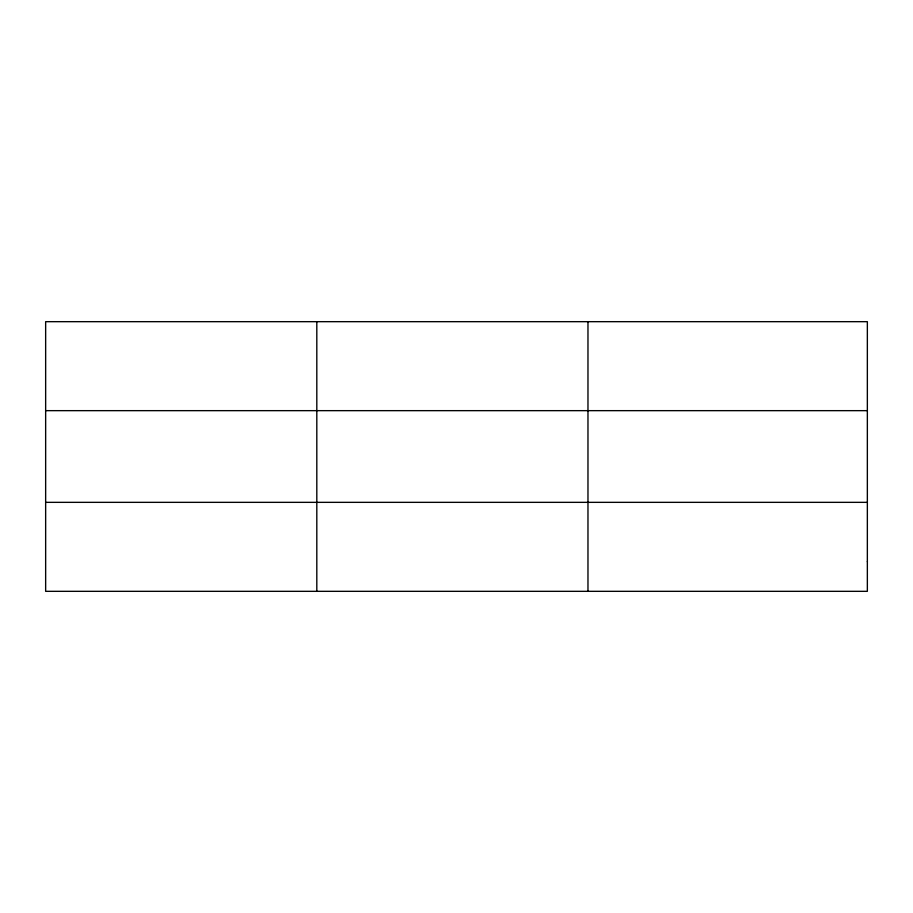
<?xml version="1.0" encoding="UTF-8"?>
<svg xmlns="http://www.w3.org/2000/svg" width="913" height="913" viewBox="0 0 913 913"><rect width="100%" height="100%" fill="white"/><g stroke="black" fill="none" stroke-linecap="round" stroke-linejoin="round"><path stroke-width="1.37" d="M316.811 591.327L316.811 321.673M587.972 591.327L587.972 321.673M45.65 410.656L867.35 410.656M45.65 502.344L867.35 502.344M867.35 561.666L867.35 591.327L45.65 591.327L45.65 321.673L867.35 321.673L867.35 561.666"/></g></svg>
